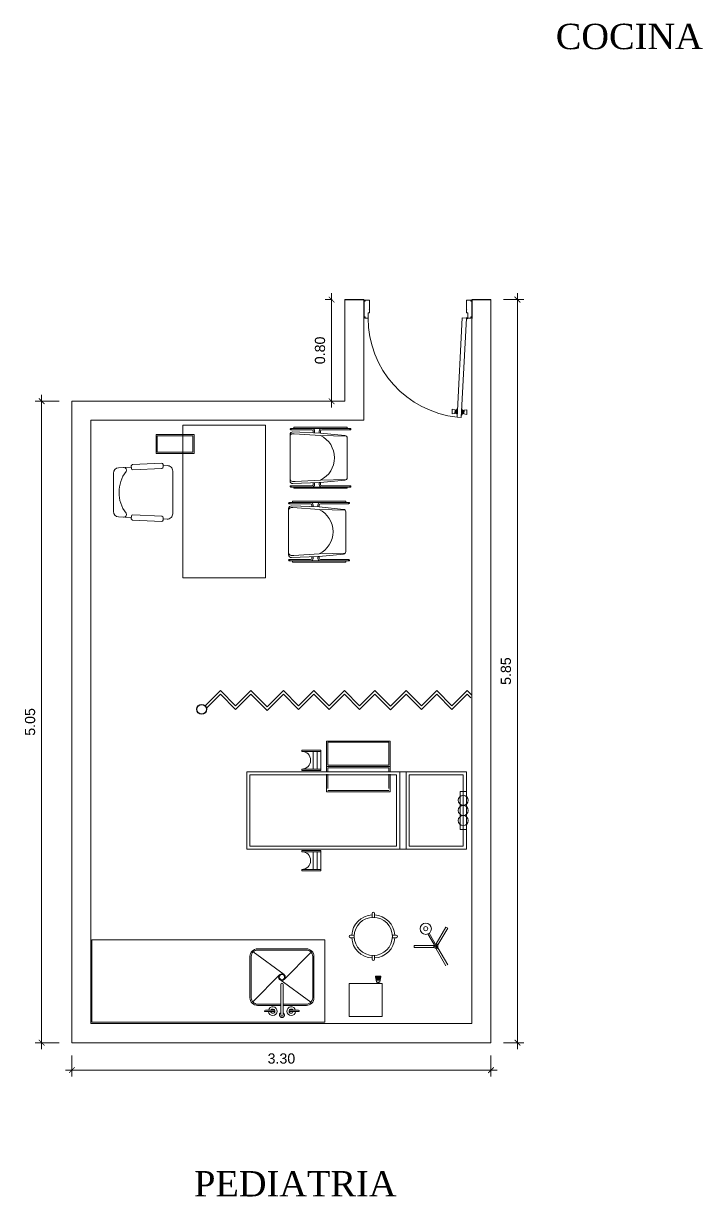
# Model space of a CAD drawing. Header units: metres. Extents: x 250.9 to 296.3, y -151.6 to -124.3.
# Drawn here: x 256 to 261.35, y -149.9 to -140.66 of the extents above; entities that cross this region are included whole.
import ezdxf

# ---------------------------------------------------------------- set-up
doc = ezdxf.new("R2010")
doc.units = ezdxf.units.M
doc.header["$MEASUREMENT"] = 0
doc.linetypes.add('HIDDEN', pattern=[0.375, 0.25, -0.125])
for name, color, linetype, lineweight in [('HATCH', 8, 'Continuous', 9), ('MUROS', 2, 'Continuous', 20), ('PROY', 5, 'HIDDEN', 13), ('PUERTAS', 97, 'Continuous', 13)]:
    doc.layers.add(name, color=color, linetype=linetype, lineweight=lineweight)
doc.styles.add('UNO', font='arial.ttf')
doc.dimstyles.new('EN 50', dxfattribs={"dimtxt": 0.08, "dimasz": 0.045, "dimexe": 0.05, "dimexo": 0.1, "dimgap": 0.05, "dimtad": 1, "dimlfac": -1, "dimzin": 1, "dimdsep": 46, "dimtxsty": 'UNO', "dimblk": 'ARCHTICK', "dimcen": 0.5, "dimdle": 0.05, "dimclrd": 1, "dimclre": 1, "dimclrt": 7, "dimazin": 0, "dimtm": 1e-09, "dimtfac": 1, "dimtix": 1, "dimtmove": 0, "dimatfit": 0, "dimldrblk": 'ARCHTICK', "dimfxl": 1, "dimtolj": 2, "dimlwd": 13, "dimlwe": 13, "dimarcsym": 0})

# ---------------------------------------------------------------- blocks, each defined once
blk = doc.blocks.new('TARJA')
for p, q in [((-0.014, -0.0221), (-0.2273, 0.1942)), ((0.2299, 0.1963), (-0.0142, 0.0183)), ((0.2319, -0.1979), (0.0189, 0.0181)), ((0.0187, -0.022), (-0.2253, -0.2)), ((-0.0077, -0.2999), (-0.0077, -0.0604)), ((0.0123, -0.2999), (0.0123, -0.0604)), ((-0.1342, -0.2704), (-0.1342, -0.2732)), ((-0.1342, -0.2732), (-0.0537, -0.2732)), ((-0.127, -0.2633), (-0.0548, -0.2633)), ((0.1386, -0.2732), (0.0581, -0.2732)), ((0.1315, -0.2633), (0.0592, -0.2633)), ((0.1386, -0.2704), (0.1386, -0.2732))]:
    blk.add_line(p, q)
for points in [[(0.012, -0.2248), (0.1944, -0.2248, 0.414214), (0.2544, -0.1648), (0.2544, 0.1611, 0.414214), (0.1944, 0.2211), (-0.1898, 0.2211, 0.414214), (-0.2498, 0.1611), (-0.2498, -0.1648, 0.414214), (-0.1898, -0.2248), (-0.0067, -0.2248)], [(0.012, -0.2148), (0.1944, -0.2148, 0.414214), (0.2444, -0.1648), (0.2444, 0.1611, 0.414214), (0.1944, 0.2111), (-0.1898, 0.2111, 0.414214), (-0.2398, 0.1611), (-0.2398, -0.1648, 0.414214), (-0.1898, -0.2148), (-0.0067, -0.2148)]]:
    blk.add_lwpolyline(points, format="xyb")
for radius in [0.026, 0.021]:
    blk.add_circle((0.0023, -0.0019), radius)
for centre, radius, start, end in [((0.0023, -0.0604), 0.01, 0, 180), ((-0.127, -0.2704), 0.00711, 89.98224, 179.98224), ((-0.0701, -0.27), 0.0345, 185.25448, 168.76167), ((-0.0701, -0.27), 0.0167, 190.90126, 156.33355), ((0.0746, -0.27), 0.0345, 11.23833, 354.74552), ((0.0746, -0.27), 0.0167, 23.66645, 349.09874), ((0.1315, -0.2704), 0.00711, 0.01776, 90.01776), ((0.0023, -0.2999), 0.02, 120, 60), ((0.0023, -0.2999), 0.01, 180, 0)]:
    blk.add_arc(centre, radius, start, end)
blk = doc.blocks.new('CESTO')
for points in [[(-0.0775, 0.1591), (0.0725, 0.1591), (0.0725, -0.1409), (-0.0775, -0.1409)], [(-0.0675, 0.1491), (0.0625, 0.1491), (0.0625, -0.1309), (-0.0675, -0.1309)]]:
    blk.add_lwpolyline(points, close=True)
blk = doc.blocks.new('gkgk')
for p, q in [((-0.0366, 0.8059), (-0.0387, 0.7662)), ((-0.013, 0.7999), (-0.0366, 0.8059)), ((-0.035, 0.0018), (0.0085, 0.8301)), ((-0.0143, 0.7761), (-0.0134, 0.7935)), ((-0.0134, 0.7935), (-0.013, 0.7999)), ((-0.0094, 0.7933), (-0.0134, 0.7935)), ((-0.0103, 0.7759), (-0.0094, 0.7933)), ((-0.0094, 0.7933), (-0.0093, 0.7957)), ((-0.0053, 0.7955), (-0.0093, 0.7957)), ((-0.0065, 0.7733), (-0.0053, 0.7955)), ((-0.0053, 0.7955), (-0.0051, 0.7987)), ((-0.0012, 0.7985), (-0.0051, 0.7987)), ((-0.0027, 0.7699), (-0.0012, 0.7985)), ((0.0058, 0.8101), (-0.0012, 0.7985)), ((0.0434, 0.8283), (0, 0)), ((0.0031, 0.7576), (0.0058, 0.8101)), ((0.0074, 0.81), (0.0058, 0.8101)), ((0.0085, 0.8301), (0.0434, 0.8283)), ((0.0412, 0.7556), (0.0439, 0.8081)), ((0.0424, 0.8081), (0.0439, 0.8081)), ((0.0439, 0.8081), (0.0497, 0.7958)), ((0.0482, 0.7672), (0.0497, 0.7958)), ((0.0497, 0.7958), (0.0536, 0.7956)), ((0.0523, 0.7702), (0.0535, 0.7924)), ((0.0535, 0.7924), (0.0536, 0.7956)), ((0.0535, 0.7924), (0.0574, 0.7922)), ((0.0564, 0.7724), (0.0573, 0.7898)), ((0.0573, 0.7898), (0.0574, 0.7922)), ((0.0573, 0.7898), (0.0613, 0.7896)), ((0.0604, 0.7721), (0.0613, 0.7896)), ((0.0613, 0.7896), (0.0616, 0.796)), ((0.0616, 0.796), (0.0857, 0.7995)), ((0.0857, 0.7995), (0.0836, 0.7598)), ((-0.0146, 0.7697), (-0.0387, 0.7662)), ((-0.0143, 0.7761), (-0.0146, 0.7697)), ((-0.0103, 0.7759), (-0.0143, 0.7761)), ((-0.0103, 0.7759), (-0.0104, 0.7735)), ((-0.0065, 0.7733), (-0.0104, 0.7735)), ((-0.0065, 0.7733), (-0.0066, 0.7701)), ((-0.0027, 0.7699), (-0.0066, 0.7701)), ((0.0031, 0.7576), (-0.0027, 0.7699)), ((0.0047, 0.7575), (0.0031, 0.7576)), ((0.0396, 0.7557), (0.0412, 0.7556)), ((0.041, 0.7819), (0.041, 0.7819)), ((0.041, 0.7819), (0.041, 0.7819)), ((0.0412, 0.7556), (0.0482, 0.7672)), ((0.0482, 0.7672), (0.0521, 0.767)), ((0.0523, 0.7702), (0.0521, 0.767)), ((0.0523, 0.7702), (0.0563, 0.77)), ((0.0564, 0.7724), (0.0563, 0.77)), ((0.0564, 0.7724), (0.0604, 0.7721)), ((0.0604, 0.7721), (0.06, 0.7658)), ((0.06, 0.7658), (0.0836, 0.7598)), ((-0.07, 0.0018), (-0.045, 0.0018)), ((-0.07, 0.0018), (-0.07, -0.0082)), ((-0.045, 0.0018), (-0.045, -0.0432)), ((-0.035, 0.0018), (0, 0)), ((0.785, 0.0018), (0.785, -0.0432)), ((0.81, 0.0018), (0.785, 0.0018)), ((0.81, 0.0018), (0.81, -0.0082)), ((-0.08, -0.0082), (-0.08, -0.1382)), ((-0.08, -0.0082), (-0.07, -0.0082)), ((-0.035, -0.0432), (-0.045, -0.0432)), ((-0.045, -0.0732), (-0.045, -0.0732)), ((-0.045, -0.0732), (-0.045, -0.0732)), ((-0.035, -0.0432), (-0.035, -0.1482)), ((-0.035, -0.1482), (-0.035, -0.0432)), ((0.775, -0.0432), (0.775, -0.1482)), ((0.775, -0.1482), (0.775, -0.0432)), ((0.775, -0.0432), (0.785, -0.0432)), ((0.785, -0.0732), (0.785, -0.0732)), ((0.785, -0.0732), (0.785, -0.0732)), ((0.82, -0.0082), (0.81, -0.0082)), ((0.82, -0.0082), (0.82, -0.1382)), ((-0.08, -0.1382), (-0.07, -0.1382)), ((-0.07, -0.1382), (-0.07, -0.1482)), ((-0.07, -0.1482), (-0.035, -0.1482)), ((0.81, -0.1482), (0.775, -0.1482)), ((0.82, -0.1382), (0.81, -0.1382)), ((0.81, -0.1382), (0.81, -0.1482))]:
    blk.add_line(p, q)
at = {"ltscale": 0.25}
blk.add_circle((-0.04, 0.0018), 0.005, dxfattribs=at)
blk.add_arc((-0.045, 0.0018), 0.83, 360, 83.89303)
blk = doc.blocks.new('_ArchTick')
at = {"color": 0, "linetype": 'ByBlock', "const_width": 0.15}
blk.add_lwpolyline([(-0.5, -0.5), (0.5, 0.5)], dxfattribs=at)
blk = doc.blocks.new('*D19')
at = {"color": 1, "lineweight": 13, "transparency": 16777216}
for p, q in [((256.3817, -148.7844), (256.3817, -148.9505)), ((259.6817, -148.7844), (259.6817, -148.9505)), ((256.3317, -148.9005), (259.7317, -148.9005))]:
    blk.add_line(p, q, dxfattribs=at)
at = {"layer": 'Defpoints', "color": 0, "transparency": 16777216}
for p in [(256.3817, -148.6844), (259.6817, -148.6844), (259.6817, -148.9005)]:
    blk.add_point(p, dxfattribs=at)
at = {"color": 1, "lineweight": 13, "transparency": 16777216, "xscale": 0.045, "yscale": 0.045, "zscale": 0.045, "rotation": 180}
blk.add_blockref('_ArchTick', (256.3817, -148.9005), dxfattribs=at)
at = {"color": 1, "lineweight": 13, "transparency": 16777216, "xscale": 0.045, "yscale": 0.045, "zscale": 0.045}
blk.add_blockref('_ArchTick', (259.6817, -148.9005), dxfattribs=at)
at = {"color": 7, "transparency": 16777216, "insert": (258.0317, -148.8096), "char_height": 0.08, "attachment_point": 5, "style": 'UNO'}
blk.add_mtext('\\A2;3.30', dxfattribs=at)
blk = doc.blocks.new('*D20')
at = {"color": 1, "lineweight": 13, "transparency": 16777216}
for p, q in [((256.1439, -148.7344), (256.1439, -143.5843)), ((256.2817, -143.6343), (256.0939, -143.6343)), ((256.2817, -148.6844), (256.0939, -148.6844))]:
    blk.add_line(p, q, dxfattribs=at)
at = {"layer": 'Defpoints', "color": 0, "transparency": 16777216}
for p in [(256.1439, -143.6343), (256.3817, -143.6343), (256.3817, -148.6844)]:
    blk.add_point(p, dxfattribs=at)
at = {"color": 1, "lineweight": 13, "transparency": 16777216, "xscale": 0.045, "yscale": 0.045, "zscale": 0.045}
for p, rotation in [((256.1439, -143.6343), 90), ((256.1439, -148.6844), 270)]:
    blk.add_blockref('_ArchTick', p, dxfattribs=dict(at, rotation=rotation))
at = {"color": 7, "transparency": 16777216, "insert": (256.0531, -146.1593), "char_height": 0.08, "attachment_point": 5, "rotation": 90, "style": 'UNO'}
blk.add_mtext('\\A2;5.05', dxfattribs=at)
blk = doc.blocks.new('*D21')
at = {"color": 1, "lineweight": 13, "transparency": 16777216}
for p, q in [((258.4317, -142.8343), (258.3769, -142.8343)), ((258.4269, -143.6843), (258.4269, -142.7843)), ((258.4317, -143.6343), (258.3769, -143.6343))]:
    blk.add_line(p, q, dxfattribs=at)
at = {"layer": 'Defpoints', "color": 0, "transparency": 16777216}
for p in [(258.4269, -142.8343), (258.5317, -142.8343), (258.5317, -143.6343)]:
    blk.add_point(p, dxfattribs=at)
at = {"color": 1, "lineweight": 13, "transparency": 16777216, "xscale": 0.045, "yscale": 0.045, "zscale": 0.045}
for p, rotation in [((258.4269, -142.8343), 90), ((258.4269, -143.6343), 270)]:
    blk.add_blockref('_ArchTick', p, dxfattribs=dict(at, rotation=rotation))
at = {"color": 7, "transparency": 16777216, "insert": (258.336, -143.2343), "char_height": 0.08, "attachment_point": 5, "rotation": 90, "style": 'UNO'}
blk.add_mtext('\\A2;0.80', dxfattribs=at)
blk = doc.blocks.new('*D22')
at = {"color": 1, "lineweight": 13, "transparency": 16777216}
for p, q in [((259.7817, -142.8343), (259.9404, -142.8343)), ((259.8904, -142.7843), (259.8904, -148.7344)), ((259.7817, -148.6844), (259.9404, -148.6844))]:
    blk.add_line(p, q, dxfattribs=at)
at = {"layer": 'Defpoints', "color": 0, "transparency": 16777216}
for p in [(259.6817, -142.8343), (259.6817, -148.6844), (259.8904, -148.6844)]:
    blk.add_point(p, dxfattribs=at)
at = {"color": 1, "lineweight": 13, "transparency": 16777216, "xscale": 0.045, "yscale": 0.045, "zscale": 0.045}
for p, rotation in [((259.8904, -142.8343), 90), ((259.8904, -148.6844), 270)]:
    blk.add_blockref('_ArchTick', p, dxfattribs=dict(at, rotation=rotation))
at = {"color": 7, "transparency": 16777216, "insert": (259.7995, -145.7593), "char_height": 0.08, "attachment_point": 5, "rotation": 90, "style": 'UNO'}
blk.add_mtext('\\A2;5.85', dxfattribs=at)

msp = doc.modelspace()

# ---------------------------------------------------------------- linework, layer by layer
for p, q in [((258.5317, -142.8343), (258.6817, -142.8343)), ((258.6817, -142.8343), (258.6817, -142.9843)), ((259.5317, -142.8343), (259.6817, -142.8343)), ((259.5317, -142.8343), (259.5317, -142.9843))]:
    msp.add_line(p, q)
msp.add_circle((257.4042, -146.0599), 0.038)
at = {"layer": 'HATCH'}
for p, q in [((258.1116, -143.8498), (258.1044, -143.8498)), ((258.1116, -143.8598), (258.1044, -143.8598)), ((258.2729, -143.8498), (258.1116, -143.8498)), ((258.2729, -143.8598), (258.1116, -143.8598)), ((258.3397, -143.8848), (258.1213, -143.8766)), ((258.5497, -143.8398), (258.1297, -143.8398)), ((258.1297, -143.8498), (258.1297, -143.8398)), ((258.3523, -143.8498), (258.2553, -143.8498)), ((258.2829, -143.8827), (258.2829, -143.8698)), ((258.3297, -143.8498), (258.2929, -143.8498)), ((258.2929, -143.8831), (258.2929, -143.8698)), ((258.3297, -143.8498), (258.3523, -143.8498)), ((258.3397, -143.8498), (258.3297, -143.8498)), ((258.3297, -143.8698), (258.3297, -143.8845)), ((258.3397, -143.8498), (258.3611, -143.8498)), ((258.3397, -143.8698), (258.3397, -143.8848)), ((258.3397, -143.8848), (258.3397, -143.8698)), ((258.5306, -143.9039), (258.3397, -143.8848)), ((258.567, -143.8498), (258.3497, -143.8498)), ((258.5497, -143.8598), (258.3497, -143.8598)), ((258.3497, -143.8598), (258.3666, -143.8598)), ((258.3611, -143.8498), (258.5748, -143.8498)), ((258.3666, -143.8598), (258.5497, -143.8598)), ((258.5497, -143.8498), (258.5497, -143.8398)), ((258.5497, -143.8598), (258.567, -143.8598)), ((258.567, -143.8498), (258.5748, -143.8498)), ((258.567, -143.8598), (258.5748, -143.8598)), ((258.0997, -143.9048), (258.0997, -143.8966)), ((258.0997, -143.9048), (258.0997, -143.9155)), ((258.0997, -144.2461), (258.0997, -143.9103)), ((258.133, -143.8903), (258.1197, -143.8903)), ((258.133, -143.8903), (258.3397, -143.9048)), ((258.3397, -143.9048), (258.5441, -143.9101)), ((258.5497, -144.2358), (258.5497, -143.9239)), ((256.7489, -144.1589), (256.8502, -144.1543)), ((256.8498, -144.1443), (256.8507, -144.1642)), ((256.8593, -144.1338), (257.0891, -144.1234)), ((256.8611, -144.1738), (257.0909, -144.1633)), ((257.0995, -144.1329), (257.1004, -144.1529)), ((257.1, -144.1429), (257.1314, -144.1415)), ((256.7083, -144.2013), (256.7083, -144.5026)), ((257.1758, -144.1839), (257.1758, -144.52)), ((258.0997, -144.2371), (258.1005, -144.2371)), ((258.0997, -144.2548), (258.0997, -144.2371)), ((258.0997, -144.2548), (258.0997, -144.2631)), ((258.1397, -144.2661), (258.3397, -144.2548)), ((258.5441, -144.2496), (258.3397, -144.2548)), ((258.3397, -144.2548), (258.3397, -144.2548)), ((258.5306, -144.2557), (258.3397, -144.2748)), ((258.5306, -144.2557), (258.5306, -144.2557)), ((258.1113, -144.2998), (258.1044, -144.2998)), ((258.1113, -144.3098), (258.1044, -144.3098)), ((258.2729, -144.2998), (258.111, -144.2998)), ((258.111, -144.2998), (258.2729, -144.2998)), ((258.1113, -144.2998), (258.111, -144.2998)), ((258.1113, -144.3098), (258.111, -144.3098)), ((258.1297, -144.3098), (258.111, -144.3098)), ((258.2729, -144.3098), (258.1113, -144.3098)), ((258.1294, -144.2661), (258.1197, -144.2661)), ((258.3297, -144.2752), (258.1213, -144.283)), ((258.1294, -144.2661), (258.1397, -144.2661)), ((258.1297, -144.3198), (258.1297, -144.3098)), ((258.1297, -144.3198), (258.1297, -144.3098)), ((258.1297, -144.3198), (258.1297, -144.3098)), ((258.1297, -144.3098), (258.1597, -144.3098)), ((258.1297, -144.3198), (258.1297, -144.3098)), ((258.1297, -144.3198), (258.1297, -144.3098)), ((258.5497, -144.3198), (258.1297, -144.3198)), ((258.1297, -144.3198), (258.5497, -144.3198)), ((258.3497, -144.3098), (258.2729, -144.3098)), ((258.2829, -144.277), (258.2829, -144.2898)), ((258.2929, -144.2766), (258.2929, -144.2898)), ((258.2929, -144.2997), (258.2929, -144.2998)), ((258.3297, -144.2752), (258.3397, -144.2748)), ((258.3297, -144.2752), (258.3297, -144.2898)), ((258.3397, -144.2898), (258.3397, -144.2748)), ((258.3397, -144.2898), (258.3397, -144.2748)), ((258.3497, -144.2998), (258.5673, -144.2998)), ((258.5679, -144.2998), (258.3497, -144.2998)), ((258.3497, -144.3098), (258.5673, -144.3098)), ((258.5497, -144.3098), (258.5197, -144.3098)), ((258.5497, -144.3198), (258.5497, -144.3098)), ((258.5497, -144.3198), (258.5497, -144.3098)), ((258.5497, -144.3098), (258.5673, -144.3098)), ((258.5497, -144.3198), (258.5497, -144.3098)), ((258.5497, -144.3198), (258.5497, -144.3098)), ((258.5497, -144.3198), (258.5497, -144.3098)), ((258.5673, -144.2998), (258.5642, -144.2998)), ((258.5663, -144.3098), (258.5747, -144.3098)), ((258.5663, -144.3098), (258.5673, -144.3098)), ((258.5679, -144.2998), (258.5707, -144.2998)), ((258.5707, -144.2998), (258.5747, -144.2998)), ((258.1007, -144.4315), (258.0934, -144.4315)), ((258.262, -144.4315), (258.1007, -144.4315)), ((258.5388, -144.4215), (258.1188, -144.4215)), ((258.1188, -144.4315), (258.1188, -144.4215)), ((258.3414, -144.4315), (258.2444, -144.4315)), ((258.3188, -144.4315), (258.282, -144.4315)), ((258.3188, -144.4315), (258.3414, -144.4315)), ((258.3288, -144.4315), (258.3188, -144.4315)), ((258.3288, -144.4315), (258.3502, -144.4315)), ((258.5561, -144.4315), (258.3388, -144.4315)), ((258.3502, -144.4315), (258.5639, -144.4315)), ((258.5388, -144.4315), (258.5388, -144.4215)), ((258.5561, -144.4315), (258.5639, -144.4315)), ((256.8611, -144.5301), (257.0909, -144.5406)), ((258.0888, -144.4865), (258.0888, -144.4783)), ((258.0888, -144.4865), (258.0888, -144.4972)), ((258.0888, -144.8278), (258.0888, -144.492)), ((258.1007, -144.4415), (258.0934, -144.4415)), ((258.262, -144.4415), (258.1007, -144.4415)), ((258.1221, -144.472), (258.1088, -144.472)), ((258.3288, -144.4665), (258.1104, -144.4584)), ((258.1221, -144.472), (258.3288, -144.4865)), ((258.272, -144.4644), (258.272, -144.4515)), ((258.282, -144.4648), (258.282, -144.4515)), ((258.3188, -144.4515), (258.3188, -144.4662)), ((258.3288, -144.4515), (258.3288, -144.4665)), ((258.3288, -144.4665), (258.3288, -144.4515)), ((258.5197, -144.4856), (258.3288, -144.4665)), ((258.3288, -144.4865), (258.5332, -144.4918)), ((258.5388, -144.4415), (258.3388, -144.4415)), ((258.3388, -144.4415), (258.3557, -144.4415)), ((258.3557, -144.4415), (258.5388, -144.4415)), ((258.5388, -144.4415), (258.5561, -144.4415)), ((258.5388, -144.8175), (258.5388, -144.5056)), ((258.5561, -144.4415), (258.5639, -144.4415)), ((256.7489, -144.5451), (256.8502, -144.5497)), ((256.8498, -144.5596), (256.8507, -144.5397)), ((256.8593, -144.5701), (257.0891, -144.5805)), ((257.0995, -144.571), (257.1004, -144.551)), ((257.1, -144.561), (257.1314, -144.5624)), ((258.0888, -144.8188), (258.0896, -144.8188)), ((258.0888, -144.8365), (258.0888, -144.8188)), ((258.0888, -144.8365), (258.0888, -144.8448)), ((258.1004, -144.8815), (258.0935, -144.8815)), ((258.1004, -144.8915), (258.0935, -144.8915)), ((258.262, -144.8815), (258.1001, -144.8815)), ((258.1001, -144.8815), (258.262, -144.8815)), ((258.1004, -144.8815), (258.1001, -144.8815)), ((258.1004, -144.8915), (258.1001, -144.8915)), ((258.1188, -144.8915), (258.1001, -144.8915)), ((258.262, -144.8915), (258.1004, -144.8915)), ((258.1185, -144.8478), (258.1088, -144.8478)), ((258.3188, -144.8569), (258.1104, -144.8647)), ((258.1185, -144.8478), (258.1288, -144.8478)), ((258.1188, -144.9015), (258.1188, -144.8915)), ((258.1188, -144.9015), (258.1188, -144.8915)), ((258.1188, -144.9015), (258.1188, -144.8915)), ((258.1188, -144.8915), (258.1488, -144.8915)), ((258.1188, -144.9015), (258.1188, -144.8915)), ((258.1188, -144.9015), (258.1188, -144.8915)), ((258.5388, -144.9015), (258.1188, -144.9015)), ((258.1188, -144.9015), (258.5388, -144.9015)), ((258.1288, -144.8478), (258.3288, -144.8365)), ((258.3388, -144.8915), (258.262, -144.8915)), ((258.272, -144.8587), (258.272, -144.8715)), ((258.282, -144.8583), (258.282, -144.8715)), ((258.282, -144.8814), (258.282, -144.8815)), ((258.3188, -144.8569), (258.3288, -144.8565)), ((258.3188, -144.8569), (258.3188, -144.8715)), ((258.5332, -144.8313), (258.3288, -144.8365)), ((258.3288, -144.8365), (258.3288, -144.8365)), ((258.5197, -144.8375), (258.3288, -144.8565)), ((258.3288, -144.8715), (258.3288, -144.8565)), ((258.3288, -144.8715), (258.3288, -144.8565)), ((258.3388, -144.8815), (258.5564, -144.8815)), ((258.557, -144.8815), (258.3388, -144.8815)), ((258.3388, -144.8915), (258.5564, -144.8915)), ((258.5388, -144.8915), (258.5088, -144.8915)), ((258.5197, -144.8375), (258.5197, -144.8375)), ((258.5388, -144.9015), (258.5388, -144.8915)), ((258.5388, -144.9015), (258.5388, -144.8915)), ((258.5388, -144.8915), (258.5564, -144.8915)), ((258.5388, -144.9015), (258.5388, -144.8915)), ((258.5388, -144.9015), (258.5388, -144.8915)), ((258.5388, -144.9015), (258.5388, -144.8915)), ((258.5564, -144.8815), (258.5533, -144.8815)), ((258.5554, -144.8915), (258.5638, -144.8915)), ((258.5554, -144.8915), (258.5564, -144.8915)), ((258.557, -144.8815), (258.5598, -144.8815)), ((258.5598, -144.8815), (258.5638, -144.8815)), ((258.8871, -146.3098), (258.3871, -146.3098)), ((258.3871, -146.3098), (258.3871, -146.5522)), ((258.3971, -146.3198), (258.8771, -146.3198)), ((258.3971, -146.3198), (258.3971, -146.4998)), ((258.8771, -146.3198), (258.8771, -146.4998)), ((258.8871, -146.5502), (258.8871, -146.3098)), ((258.192, -146.3811), (258.342, -146.3811)), ((258.192, -146.3811), (258.192, -146.3911)), ((258.192, -146.3911), (258.342, -146.3911)), ((258.282, -146.5311), (258.282, -146.3911)), ((258.312, -146.5311), (258.312, -146.3911)), ((258.342, -146.5411), (258.342, -146.3811)), ((257.7582, -147.1611), (257.7582, -146.5511)), ((257.7582, -146.5511), (259.4882, -146.5511)), ((258.192, -146.5311), (258.342, -146.5311)), ((258.192, -146.5311), (258.192, -146.5411)), ((258.192, -146.5411), (258.342, -146.5411)), ((258.3871, -146.5098), (258.8871, -146.5098)), ((258.3971, -146.4998), (258.8771, -146.4998)), ((258.3971, -146.5198), (258.8771, -146.5198)), ((258.3971, -146.5198), (258.3971, -146.5522)), ((258.8771, -146.5198), (258.8771, -146.5502)), ((258.9632, -146.5511), (258.9632, -147.1599)), ((259.0132, -146.5511), (259.0132, -147.1599)), ((259.4882, -146.5511), (259.4882, -147.1611)), ((257.7832, -147.1361), (257.7832, -146.5761)), ((257.7832, -146.5761), (258.9382, -146.5761)), ((258.3871, -146.7098), (258.3871, -146.5708)), ((258.3971, -146.5709), (258.3971, -146.6838)), ((258.8771, -146.5709), (258.8771, -146.6838)), ((258.8871, -146.7098), (258.8871, -146.5708)), ((258.9382, -146.5761), (258.9382, -147.1361)), ((259.4632, -146.5761), (259.0382, -146.5761)), ((259.0382, -146.5761), (259.0382, -147.1361)), ((259.4632, -147.1361), (259.4632, -146.5761)), ((258.3871, -146.7098), (258.8871, -146.7098)), ((258.3971, -146.6998), (258.8771, -146.6998)), ((259.439, -146.7071), (259.489, -146.7071)), ((259.439, -147.0071), (259.439, -146.7071)), ((259.489, -146.7071), (259.489, -147.0071)), ((259.489, -147.0071), (259.439, -147.0071)), ((259.4882, -147.1611), (257.7582, -147.1611)), ((258.9382, -147.1361), (257.7832, -147.1361)), ((258.192, -147.1711), (258.342, -147.1711)), ((258.192, -147.1811), (258.192, -147.1711)), ((258.192, -147.1811), (258.342, -147.1811)), ((258.282, -147.1811), (258.282, -147.3211)), ((258.312, -147.1811), (258.312, -147.3211)), ((258.342, -147.1711), (258.342, -147.3311)), ((259.0382, -147.1361), (259.4632, -147.1361)), ((258.192, -147.3211), (258.342, -147.3211)), ((258.192, -147.3311), (258.192, -147.3211)), ((258.192, -147.3311), (258.342, -147.3311)), ((258.7454, -147.6679), (258.7454, -147.6982)), ((258.7654, -147.6982), (258.7654, -147.6679)), ((258.6058, -147.8379), (258.5754, -147.8379)), ((258.5754, -147.8579), (258.6058, -147.8579)), ((258.9051, -147.8379), (258.9354, -147.8379)), ((258.9354, -147.8579), (258.9051, -147.8579)), ((259.2442, -147.9291), (259.1859, -147.8282)), ((259.253, -147.924), (259.1948, -147.8231)), ((259.2504, -147.9074), (259.3272, -147.7744)), ((259.2642, -147.9154), (259.341, -147.7824)), ((259.341, -147.7824), (259.3272, -147.7744)), ((259.0776, -147.9185), (259.0776, -147.9345)), ((259.0776, -147.9185), (259.2312, -147.9185)), ((259.0776, -147.9345), (259.2312, -147.9345)), ((259.2312, -147.9185), (259.2363, -147.9155)), ((259.2312, -147.9185), (259.2312, -147.9345)), ((259.2504, -147.9456), (259.2312, -147.9345)), ((259.2452, -147.9104), (259.2504, -147.9074)), ((259.2642, -147.9154), (259.2504, -147.9074)), ((259.2642, -147.9376), (259.2504, -147.9456)), ((259.2504, -147.9456), (259.3272, -148.0786)), ((259.2642, -147.9154), (259.2642, -147.9376)), ((259.2642, -147.9376), (259.341, -148.0706)), ((258.7454, -148.0279), (258.7454, -147.9976)), ((258.7654, -147.9976), (258.7654, -148.0279)), ((258.5656, -148.219), (258.794, -148.219)), ((258.7729, -148.1635), (258.8139, -148.1635)), ((258.7734, -148.1685), (258.8134, -148.1685)), ((258.7743, -148.1735), (258.8125, -148.1735)), ((258.7753, -148.1785), (258.8115, -148.1785)), ((258.7762, -148.1835), (258.8106, -148.1835)), ((258.7772, -148.1885), (258.8096, -148.1885)), ((258.7781, -148.1935), (258.8087, -148.1935)), ((258.7909, -148.209), (258.7909, -148.219)), ((258.7959, -148.209), (258.7959, -148.219))]:
    msp.add_line(p, q, dxfattribs=at)
for points in [[(257.2555, -145.0255), (257.2555, -143.8241), (257.9055, -143.8241), (257.9055, -145.0255)], [(258.3727, -147.8737), (258.3727, -148.5237), (256.5399, -148.5237), (256.5399, -147.8737)], [(258.5656, -148.479), (258.5656, -148.219), (258.8256, -148.219), (258.8256, -148.479)]]:
    msp.add_lwpolyline(points, close=True, dxfattribs=at)
msp.add_lwpolyline([(258.8064, -148.2052), (258.8139, -148.1659, 0.487928), (258.8091, -148.1597), (258.7777, -148.1597, 0.487928), (258.7729, -148.1659), (258.7804, -148.2052, 0.344151), (258.7852, -148.209), (258.8016, -148.209, 0.344151)], format="xyb", close=True, dxfattribs=at)
for centre, radius in [((258.1047, -143.8548), 0.005), ((258.5747, -143.8548), 0.005), ((258.1047, -144.3048), 0.005), ((258.5747, -144.3048), 0.005), ((258.0938, -144.4365), 0.005), ((258.5638, -144.4365), 0.005), ((258.0938, -144.8865), 0.005), ((258.5638, -144.8865), 0.005), ((259.4633, -146.7763), 0.0393), ((259.4633, -146.8561), 0.0393), ((259.4633, -146.9359), 0.0393), ((258.7554, -147.8479), 0.15), ((259.1681, -147.7871), 0.0448), ((259.1681, -147.7871), 0.016)]:
    msp.add_circle(centre, radius, dxfattribs=at)
for centre, radius, start, end in [((258.1197, -143.8966), 0.02, 85.23636, 180), ((258.2729, -143.8698), 0.02, 0, 90), ((258.2729, -143.8698), 0.01, 0, 90), ((258.3497, -143.8698), 0.02, 90, 180), ((258.3497, -143.8698), 0.01, 90, 180), ((258.1197, -143.9103), 0.02, 90, 180), ((258.2555, -144.0798), 0.1942, 295.69541, 64.30459), ((258.5297, -143.9239), 0.02, 0, 87.27369), ((256.7508, -144.2013), 0.0425, 92.60256, 180), ((256.7913, -144.1769), 0.02, 330.10967, 95.8735), ((256.8598, -144.1438), 0.01, 92.60256, 182.60256), ((256.8607, -144.1638), 0.01, 182.60256, 272.60256), ((257.0895, -144.1334), 0.01, 2.60256, 92.60256), ((257.0904, -144.1533), 0.01, 272.60256, 2.60256), ((257.1333, -144.1839), 0.0425, 0, 92.60256), ((257.0252, -144.352), 0.2722, 142.67501, 217.21816), ((258.1197, -144.2461), 0.02, 180, 270), ((258.5297, -144.2358), 0.02, 272.72631, 0), ((258.1197, -144.2631), 0.02, 180, 274.76364), ((258.2729, -144.2898), 0.02, 270, 0), ((258.2729, -144.2898), 0.01, 270, 0), ((258.3497, -144.2898), 0.02, 180, 270), ((258.3497, -144.2898), 0.01, 180, 270), ((258.3497, -144.2898), 0.01, 180, 270), ((258.262, -144.4515), 0.02, 0, 90), ((258.3388, -144.4515), 0.02, 90, 180), ((256.7508, -144.5026), 0.0425, 180, 267.39744), ((256.7913, -144.527), 0.02, 264.1265, 29.89033), ((256.8607, -144.5401), 0.01, 87.39744, 177.39744), ((257.1333, -144.52), 0.0425, 267.39744, 0), ((258.1088, -144.4783), 0.02, 85.23636, 180), ((258.1088, -144.492), 0.02, 90, 180), ((258.262, -144.4515), 0.01, 0, 90), ((258.3388, -144.4515), 0.01, 90, 180), ((258.2445, -144.6615), 0.1942, 295.69541, 64.30459), ((258.5188, -144.5056), 0.02, 0, 87.27369), ((256.8598, -144.5601), 0.01, 177.39744, 267.39744), ((257.0895, -144.5705), 0.01, 267.39744, 357.39744), ((257.0904, -144.5506), 0.01, 357.39744, 87.39744), ((258.1088, -144.8278), 0.02, 180, 270), ((258.1088, -144.8448), 0.02, 180, 274.76364), ((258.262, -144.8715), 0.02, 270, 0), ((258.262, -144.8715), 0.01, 270, 0), ((258.3388, -144.8715), 0.02, 180, 270), ((258.3388, -144.8715), 0.01, 180, 270), ((258.3388, -144.8715), 0.01, 180, 270), ((258.5188, -144.8175), 0.02, 272.72631, 0), ((258.1918, -146.4611), 0.07, 270.16117, 89.83883), ((258.1918, -147.2511), 0.07, 270.16117, 89.83883), ((258.7554, -147.6679), 0.01, 0, 180), ((258.7554, -147.8479), 0.17, 93.37229, 176.62771), ((258.7554, -147.8479), 0.17, 3.37229, 86.62771), ((258.5754, -147.8479), 0.01, 90, 270), ((258.7554, -147.8479), 0.17, 183.37229, 266.62771), ((258.7554, -147.8479), 0.17, 273.37229, 356.62771), ((258.9354, -147.8479), 0.01, 270, 90), ((259.2486, -147.9265), 0.0096, 152.23095, 87.76905), ((259.2486, -147.9265), 0.00512, 210, 30), ((258.7554, -148.0279), 0.01, 180, 0)]:
    msp.add_arc(centre, radius, start, end, dxfattribs=at)
at = {"layer": 'MUROS'}
for p, q in [((258.5317, -142.8343), (258.5317, -143.6343)), ((258.6817, -142.8343), (258.6817, -143.7843)), ((259.5317, -148.5344), (259.5317, -142.8343)), ((259.6817, -148.6844), (259.6817, -142.8343)), ((256.3817, -143.6343), (258.5317, -143.6343)), ((256.3817, -148.6844), (256.3817, -143.6343)), ((256.5317, -143.7843), (258.6817, -143.7843)), ((256.5317, -148.5344), (256.5317, -143.7843)), ((256.5317, -148.5344), (259.5317, -148.5344)), ((256.3817, -148.6844), (259.6817, -148.6844))]:
    msp.add_line(p, q, dxfattribs=at)
at = {"layer": 'PROY', "ltscale": 0.8}
for p, q in [((257.4307, -146.0326), (257.5509, -145.9124)), ((257.6711, -146.0326), (257.5509, -145.9124)), ((257.6711, -146.0326), (257.7914, -145.9124)), ((257.9191, -146.0402), (257.7914, -145.9124)), ((257.9191, -146.0402), (258.0469, -145.9124)), ((258.1671, -146.0326), (258.0469, -145.9124)), ((258.1671, -146.0326), (258.2873, -145.9124)), ((258.4075, -146.0326), (258.2873, -145.9124)), ((258.4075, -146.0326), (258.5277, -145.9124)), ((258.6479, -146.0326), (258.5277, -145.9124)), ((258.6479, -146.0326), (258.7681, -145.9124)), ((258.891, -146.0354), (258.7681, -145.9124)), ((258.891, -146.0354), (259.014, -145.9124)), ((259.1342, -146.0326), (259.014, -145.9124)), ((259.1342, -146.0326), (259.2544, -145.9124)), ((259.3746, -146.0326), (259.2544, -145.9124)), ((259.3746, -146.0326), (259.4948, -145.9124)), ((259.5315, -145.9491), (259.4948, -145.9124)), ((257.4411, -146.0506), (257.5509, -145.9407)), ((257.6711, -146.0609), (257.5509, -145.9407)), ((257.6711, -146.0609), (257.7914, -145.9407)), ((257.9191, -146.0685), (257.7914, -145.9407)), ((257.9191, -146.0685), (258.0469, -145.9407)), ((258.1671, -146.0609), (258.0469, -145.9407)), ((258.1671, -146.0609), (258.2873, -145.9407)), ((258.4075, -146.0609), (258.2873, -145.9407)), ((258.4075, -146.0609), (258.5277, -145.9407)), ((258.6479, -146.0609), (258.5277, -145.9407)), ((258.6479, -146.0609), (258.7681, -145.9407)), ((258.891, -146.0636), (258.7681, -145.9407)), ((258.891, -146.0636), (259.014, -145.9407)), ((259.1342, -146.0609), (259.014, -145.9407)), ((259.1342, -146.0609), (259.2544, -145.9407)), ((259.3746, -146.0609), (259.2544, -145.9407)), ((259.3746, -146.0609), (259.4948, -145.9407)), ((259.5241, -145.9701), (259.4948, -145.9407))]:
    msp.add_line(p, q, dxfattribs=at)

# ---------------------------------------------------------------- block references
at = {"layer": 'HATCH', "xscale": -1, "rotation": 270}
msp.add_blockref('CESTO', (257.1852, -143.969), dxfattribs=at)
at = {"layer": 'HATCH', "xscale": -1}
msp.add_blockref('TARJA', (258.0384, -148.1663), dxfattribs=at)
at = {"layer": 'PUERTAS', "xscale": 0.9444444444445139, "yscale": 0.9444444444445139, "zscale": 0.9444444444445139, "rotation": 180.0000000002858}
msp.add_blockref('gkgk', (259.4561, -142.9784), dxfattribs=at)

# ---------------------------------------------------------------- texts
at = {"char_height": 0.2, "width": 3.806939, "attachment_point": 1}
for s, insert in [('{\\fTimes New Roman|b0|i0|c0|p18;\\C2;COCINA}', (260.192, -140.6626)), ('{\\fTimes New Roman|b0|i0|c0|p18;\\C2;PEDIATRIA}', (257.344, -149.6952))]:
    msp.add_mtext(s, dxfattribs=dict(at, insert=insert))

# ---------------------------------------------------------------- dimensions: what is measured, and where the dimension line sits
for base, p1, p2, picture, middle in [((258.4269, -142.8343), (258.5317, -143.6343), (258.5317, -142.8343), '*D21', (258.336, -143.2343)), ((259.8904, -148.6844), (259.6817, -142.8343), (259.6817, -148.6844), '*D22', (259.7995, -145.7593)), ((256.1439, -143.6343), (256.3817, -148.6844), (256.3817, -143.6343), '*D20', (256.0531, -146.1593))]:
    dim = msp.add_linear_dim(base=base, p1=p1, p2=p2, angle=90, dimstyle='EN 50')
    dim.commit()
    dim.dimension.update_dxf_attribs({"geometry": picture, "text_midpoint": middle})
dim = msp.add_linear_dim(base=(259.6817, -148.9005), p1=(256.3817, -148.6844), p2=(259.6817, -148.6844), dimstyle='EN 50')
dim.commit()
dim.dimension.update_dxf_attribs({"geometry": '*D19', "text_midpoint": (258.0317, -148.8096)})

doc.saveas('drawing.dxf')
